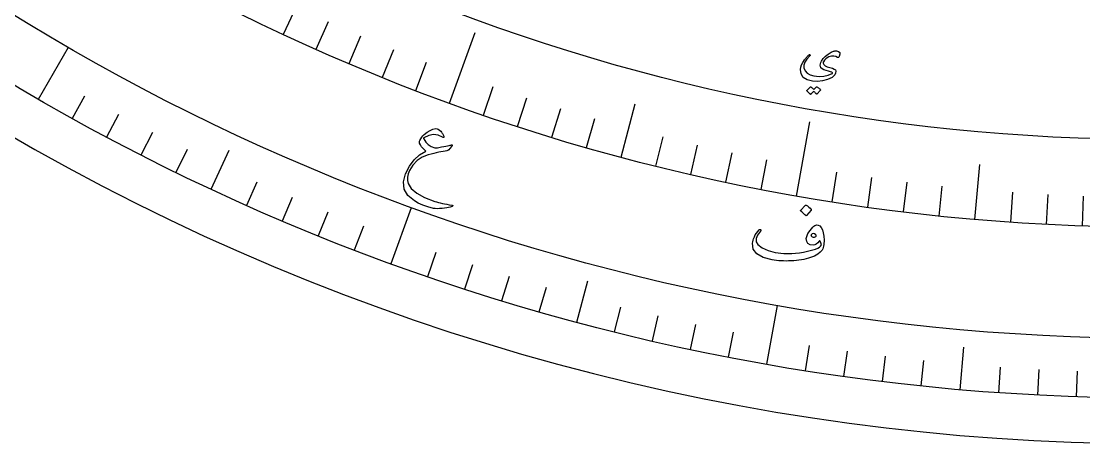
# Model space of a CAD drawing. Header units: millimetres. Extents: x -88 to 88, y -88 to 103.
# Drawn here: x -43.79 to -2.74, y -88 to -71.68 of the extents above; entities that cross this region are included whole.
import ezdxf

# ---------------------------------------------------------------- set-up
doc = ezdxf.new("R2010")
doc.units = ezdxf.units.MM
for name, color, linetype in [('CUT_OUTER', 1, 'Continuous'), ('ENGRAVE', 7, 'Continuous'), ('ENGRAVE_FINE', 8, 'Continuous'), ('TEXT', 5, 'Continuous')]:
    doc.layers.add(name, color=color, linetype=linetype)

msp = doc.modelspace()

# ---------------------------------------------------------------- linework, layer by layer
at = {"layer": 'CUT_OUTER'}
msp.add_arc((0, -0.0002), 87.9998, 179.223718, 0.304605, dxfattribs=at)
at = {"layer": 'ENGRAVE'}
for points in [[(-33.6573, -72.1784), (-32.7573, -70.2483)], [(-27.2385, -74.8371), (-26.2453, -72.1083)], [(-43.12, -74.686), (-41.965, -72.6855)], [(-20.6123, -76.9263), (-20.0612, -74.8693)], [(-13.8293, -78.4301), (-13.3251, -75.5702)], [(-36.4466, -78.16), (-35.7493, -76.6646)], [(-6.9411, -79.3369), (-6.7555, -77.2154)], [(-29.4958, -81.0391), (-28.7058, -78.8684)], [(-22.3206, -83.3014), (-21.8935, -81.7077)], [(-14.9754, -84.9298), (-14.5743, -82.6549)], [(-7.5163, -85.9118), (-7.3725, -84.2681)]]:
    msp.add_lwpolyline(points, dxfattribs=at)
for radius in [86.24, 86.24, 83.93, 79.64, 79.64, 76.252]:
    msp.add_circle((0, 0), radius, dxfattribs=at)
at = {"layer": 'ENGRAVE_FINE'}
for points in [[(-32.3925, -72.7548), (-31.92, -71.6936)], [(-31.1178, -73.309), (-30.664, -72.2397)], [(-29.8337, -73.8409), (-29.3985, -72.7639)], [(-28.5404, -74.3503), (-28.1241, -73.2659)], [(-25.9282, -75.3011), (-25.5501, -74.2028)], [(-41.81, -75.4272), (-41.33, -74.5613)], [(-24.6101, -75.7421), (-24.2512, -74.6374)], [(-23.2845, -76.1601), (-22.9449, -75.0493)], [(-40.4872, -76.1454), (-40.0225, -75.2713)], [(-21.9518, -76.5549), (-21.6316, -75.4383)], [(-39.1521, -76.8404), (-38.7027, -75.9583)], [(-19.2667, -77.2744), (-18.9856, -76.1473)], [(-37.8051, -77.512), (-37.3711, -76.6222)], [(-17.9151, -77.5988), (-17.6538, -76.467)], [(-16.5581, -77.8997), (-16.3166, -76.7635)], [(-15.196, -78.1768), (-14.9744, -77.0365)], [(-12.4584, -78.6595), (-12.2767, -77.5122)], [(-35.077, -78.7842), (-34.6743, -77.8798)], [(-11.0837, -78.8649), (-10.9221, -77.7147)], [(-9.7057, -79.0464), (-9.5641, -77.8934)], [(-8.3246, -79.2037), (-8.2032, -78.0485)], [(-5.5554, -79.446), (-5.4744, -78.2872)], [(-4.168, -79.5309), (-4.1072, -78.3708)], [(-33.6967, -79.3843), (-33.3098, -78.473)], [(-2.7794, -79.5915), (-2.7389, -78.4306)], [(-32.3061, -79.9603), (-31.9352, -79.0424)], [(-30.9057, -80.512), (-30.5509, -79.5877)], [(-28.077, -81.5415), (-27.7547, -80.6055)], [(-26.6496, -82.0191), (-26.3437, -81.0776)], [(-25.2141, -82.4717), (-24.9247, -81.525)], [(-23.771, -82.8992), (-23.4981, -81.9476)], [(-20.8633, -83.6783), (-20.6238, -82.7177)], [(-19.3998, -84.0297), (-19.1771, -83.065)], [(-17.9303, -84.3554), (-17.7245, -83.3871)], [(-16.4554, -84.6555), (-16.2665, -83.6837)], [(-13.4909, -85.1782), (-13.336, -84.2004)], [(-12.0023, -85.4007), (-11.8645, -84.4204)], [(-10.51, -85.5972), (-10.3894, -84.6146)], [(-9.0145, -85.7676), (-8.9111, -84.783)], [(-6.0158, -86.0299), (-5.9467, -85.0423)], [(-4.5135, -86.1218), (-4.4616, -85.1332)], [(-3.0097, -86.1875), (-2.9752, -85.1981)]]:
    msp.add_lwpolyline(points, dxfattribs=at)
at = {"layer": 'TEXT'}
for points in [[(-12.2454, -73.0741), (-12.3111, -73.0391), (-12.3885, -73.0251), (-12.4778, -73.0319), (-12.579, -73.0596), (-12.6458, -73.091), (-12.704, -73.1323), (-12.7537, -73.1832), (-12.795, -73.244), (-12.8002, -73.2567), (-12.8029, -73.2703), (-12.803, -73.285), (-12.8004, -73.3007), (-12.7742, -73.3527), (-12.7228, -73.3974), (-12.6461, -73.4348), (-12.5443, -73.4647), (-12.4435, -73.4931), (-12.3722, -73.5255), (-12.3305, -73.562), (-12.3184, -73.6027), (-12.3296, -73.6817), (-12.3569, -73.7492), (-12.4004, -73.805), (-12.4602, -73.8493), (-12.6406, -73.9313), (-12.827, -73.9822), (-13.0192, -74.002), (-13.2172, -73.9907), (-13.4261, -73.938), (-13.5727, -73.8463), (-13.6569, -73.7157), (-13.6787, -73.5466), (-13.6654, -73.4585), (-13.635, -73.3657), (-13.5877, -73.2684), (-13.5234, -73.1663), (-13.5025, -73.1385), (-13.4814, -73.1119), (-13.4601, -73.0863), (-13.4386, -73.062), (-13.4167, -73.0386), (-13.3944, -73.0162), (-13.3715, -72.9947), (-13.3481, -72.9741), (-13.3361, -72.966), (-13.3262, -72.9637), (-13.3185, -72.967), (-13.313, -72.9761), (-13.3108, -72.9865), (-13.3117, -72.9963), (-13.3154, -73.0056), (-13.3222, -73.0144), (-13.4366, -73.1407), (-13.5128, -73.2594), (-13.5503, -73.3709), (-13.5492, -73.475), (-13.5051, -73.5926), (-13.4254, -73.6844), (-13.31, -73.7503), (-13.1589, -73.7901), (-12.9598, -73.8094), (-12.7759, -73.8003), (-12.6074, -73.7629), (-12.4546, -73.6972), (-12.4451, -73.6911), (-12.4407, -73.6841), (-12.4414, -73.6762), (-12.4473, -73.6674), (-12.4741, -73.6485), (-12.5226, -73.6281), (-12.5928, -73.6061), (-12.6847, -73.5826), (-12.7775, -73.5546), (-12.846, -73.5202), (-12.8903, -73.4794), (-12.9103, -73.4324), (-12.9142, -73.3805), (-12.9085, -73.3278), (-12.8933, -73.2743), (-12.8685, -73.22), (-12.8008, -73.1166), (-12.7164, -73.0253), (-12.6151, -72.9459), (-12.4971, -72.8785), (-12.4662, -72.863), (-12.4365, -72.8501), (-12.4082, -72.8396), (-12.3811, -72.8318), (-12.3554, -72.8263), (-12.3311, -72.8231), (-12.3084, -72.8221), (-12.2871, -72.8233), (-12.2067, -72.8447), (-12.1626, -72.8891), (-12.1548, -72.9564), (-12.1834, -73.0468), (-12.1975, -73.0701), (-12.2126, -73.0824), (-12.2285, -73.0838), (-12.2454, -73.0741)], [(-13.0655, -74.2129), (-13.0623, -74.2107), (-13.0582, -74.2098), (-13.0532, -74.2101), (-13.0473, -74.2117), (-13.0272, -74.2234), (-13.0079, -74.2358), (-12.9894, -74.2489), (-12.9718, -74.2626), (-12.9549, -74.2772), (-12.9385, -74.2928), (-12.9228, -74.3095), (-12.9076, -74.3271), (-12.905, -74.3321), (-12.9043, -74.3371), (-12.9055, -74.342), (-12.9088, -74.3468), (-13.0424, -74.4922), (-13.0456, -74.4938), (-13.0499, -74.4931), (-13.0551, -74.4899), (-13.0613, -74.4844), (-13.0654, -74.4796), (-13.0723, -74.4728), (-13.0819, -74.4639), (-13.0942, -74.4531), (-13.1094, -74.4401), (-13.1276, -74.4248), (-13.1487, -74.4071), (-13.1729, -74.3871), (-13.2786, -74.4993), (-13.2831, -74.5025), (-13.2882, -74.5025), (-13.2939, -74.4994), (-13.3001, -74.4932), (-13.3055, -74.4878), (-13.3141, -74.4796), (-13.3258, -74.4686), (-13.3408, -74.4548), (-13.3591, -74.4382), (-13.3812, -74.4187), (-13.4069, -74.3963), (-13.4364, -74.371), (-13.4392, -74.3672), (-13.4401, -74.3637), (-13.4391, -74.3605), (-13.4362, -74.3577), (-13.3009, -74.2199), (-13.2977, -74.2177), (-13.2936, -74.2168), (-13.2886, -74.2172), (-13.2827, -74.2188), (-13.2654, -74.2279), (-13.2489, -74.2378), (-13.2331, -74.2486), (-13.218, -74.2603), (-13.2036, -74.2726), (-13.1898, -74.2856), (-13.1767, -74.299), (-13.1643, -74.3131)], [(-27.7754, -75.8249), (-27.7244, -75.8292), (-27.6743, -75.8483), (-27.625, -75.8824), (-27.5765, -75.9313), (-27.5531, -75.9602), (-27.5323, -75.9884), (-27.5139, -76.0158), (-27.4979, -76.0426), (-27.4844, -76.0686), (-27.4731, -76.0934), (-27.4643, -76.1172), (-27.4577, -76.14), (-27.4553, -76.1607), (-27.4627, -76.1703), (-27.48, -76.1687), (-27.507, -76.156), (-27.6801, -76.0797), (-27.8585, -76.0586), (-28.0427, -76.0925), (-28.233, -76.1815), (-28.2403, -76.1892), (-28.2436, -76.1988), (-28.243, -76.2102), (-28.2384, -76.2236), (-28.1601, -76.3453), (-28.0625, -76.4426), (-27.9456, -76.5155), (-27.8095, -76.5638), (-27.7833, -76.5678), (-27.7476, -76.5676), (-27.7024, -76.5633), (-27.6477, -76.5548), (-27.5463, -76.5339), (-27.4567, -76.5154), (-27.3791, -76.4993), (-27.3133, -76.4857), (-27.2594, -76.4745), (-27.2173, -76.4659), (-27.187, -76.4598), (-27.1686, -76.4562), (-27.1443, -76.457), (-27.1348, -76.4674), (-27.1399, -76.4873), (-27.1598, -76.5167), (-27.2223, -76.5902), (-27.2729, -76.6435), (-27.3118, -76.6765), (-27.3389, -76.6892), (-27.4108, -76.6966), (-27.4881, -76.7072), (-27.5706, -76.7212), (-27.6583, -76.7385), (-27.7514, -76.7591), (-27.8498, -76.783), (-27.9535, -76.8101), (-28.0626, -76.8404), (-28.2926, -76.9303), (-28.4909, -77.0616), (-28.6574, -77.2345), (-28.792, -77.4492), (-28.8414, -77.575), (-28.8647, -77.7003), (-28.8619, -77.8251), (-28.8329, -77.9495), (-28.7172, -78.1442), (-28.507, -78.3247), (-28.2023, -78.4903), (-27.8031, -78.6398), (-27.7396, -78.658), (-27.6709, -78.6763), (-27.5967, -78.6947), (-27.5173, -78.7133), (-27.4327, -78.7317), (-27.343, -78.7496), (-27.2482, -78.7671), (-27.1483, -78.7841), (-27.1315, -78.788), (-27.1197, -78.7931), (-27.1131, -78.7994), (-27.1116, -78.8069), (-27.1372, -78.8321), (-27.214, -78.8573), (-27.342, -78.8825), (-27.5213, -78.9072), (-27.6288, -78.9174), (-27.721, -78.9207), (-27.7978, -78.917), (-27.8594, -78.9065), (-28.0808, -78.8457), (-28.2773, -78.778), (-28.4489, -78.7035), (-28.5954, -78.6224), (-28.8493, -78.4088), (-28.9915, -78.1628), (-29.0224, -77.8853), (-28.9425, -77.5764), (-28.7918, -77.2769), (-28.6108, -77.0307), (-28.3999, -76.8374), (-28.1592, -76.6967), (-28.2493, -76.6089), (-28.3189, -76.5277), (-28.368, -76.4532), (-28.3965, -76.3853), (-28.4018, -76.3603), (-28.4023, -76.3348), (-28.398, -76.3091), (-28.3889, -76.283), (-28.3528, -76.2171), (-28.3125, -76.1571), (-28.2681, -76.1028), (-28.2195, -76.0543), (-28.105, -75.9628), (-27.9929, -75.894), (-27.883, -75.8481), (-27.7754, -75.8249)], [(-13.4883, -78.7823), (-13.4838, -78.779), (-13.4781, -78.7776), (-13.471, -78.778), (-13.4627, -78.7802), (-13.4073, -78.815), (-13.3562, -78.8548), (-13.3094, -78.8993), (-13.2669, -78.9488), (-13.2632, -78.9559), (-13.2621, -78.9625), (-13.2637, -78.9687), (-13.2681, -78.9744), (-13.4531, -79.1882), (-13.4595, -79.193), (-13.4666, -79.1931), (-13.4746, -79.1888), (-13.4834, -79.1798), (-13.491, -79.1721), (-13.5031, -79.1603), (-13.5196, -79.1446), (-13.5407, -79.1249), (-13.5665, -79.1011), (-13.5976, -79.0732), (-13.6339, -79.0411), (-13.6754, -79.0049), (-13.6807, -78.9991), (-13.683, -78.9939), (-13.6822, -78.9892), (-13.6783, -78.9851)], [(-13.055, -79.5448), (-12.9925, -79.5504), (-12.935, -79.5845), (-12.8825, -79.6472), (-12.835, -79.7384), (-12.7978, -79.853), (-12.7765, -79.986), (-12.7713, -80.1374), (-12.7821, -80.3071), (-12.79, -80.368), (-12.8031, -80.4237), (-12.8214, -80.4741), (-12.8448, -80.5192), (-12.9161, -80.6054), (-13.0144, -80.6828), (-13.1396, -80.7513), (-13.2919, -80.8108), (-13.3766, -80.836), (-13.4636, -80.8585), (-13.5528, -80.8783), (-13.6443, -80.8955), (-13.7382, -80.9099), (-13.8348, -80.9216), (-13.9339, -80.9305), (-14.0357, -80.9366), (-14.1376, -80.9402), (-14.2368, -80.9414), (-14.3334, -80.9404), (-14.4275, -80.9371), (-14.5191, -80.9313), (-14.6084, -80.9228), (-14.6953, -80.9116), (-14.78, -80.8977), (-15.1265, -80.8043), (-15.3674, -80.6644), (-15.5025, -80.4789), (-15.532, -80.2483), (-15.5244, -80.1976), (-15.5104, -80.1408), (-15.4899, -80.078), (-15.4631, -80.0091), (-15.4267, -79.9348), (-15.3827, -79.8643), (-15.331, -79.7978), (-15.2716, -79.7351), (-15.2633, -79.7282), (-15.2542, -79.7239), (-15.2444, -79.7221), (-15.2339, -79.7229), (-15.2242, -79.7262), (-15.2171, -79.7318), (-15.2124, -79.7398), (-15.2101, -79.7501), (-15.2102, -79.761), (-15.2124, -79.7707), (-15.2168, -79.7792), (-15.2235, -79.7864), (-15.3392, -79.9362), (-15.3945, -80.0725), (-15.3889, -80.1954), (-15.3224, -80.3048), (-15.1543, -80.4374), (-14.9309, -80.5386), (-14.6523, -80.6079), (-14.3187, -80.6448), (-14.1704, -80.6496), (-14.0207, -80.6472), (-13.8697, -80.6374), (-13.7174, -80.6203), (-13.564, -80.5959), (-13.4097, -80.5641), (-13.2547, -80.5249), (-13.0988, -80.4783), (-13.0149, -80.4466), (-12.9492, -80.4083), (-12.9018, -80.3634), (-12.8727, -80.3119), (-12.8776, -80.2725), (-12.8893, -80.2352), (-12.9077, -80.2001), (-12.9328, -80.167), (-12.9361, -80.1651), (-12.9407, -80.1666), (-12.9467, -80.1714), (-12.9541, -80.1797), (-13.0107, -80.245), (-13.07, -80.2913), (-13.1319, -80.3187), (-13.1963, -80.3271), (-13.3088, -80.3101), (-13.3897, -80.2628), (-13.439, -80.1853), (-13.4566, -80.0775), (-13.4409, -79.9877), (-13.3927, -79.8828), (-13.3121, -79.7627), (-13.1992, -79.6273), (-13.1654, -79.5949), (-13.1301, -79.5703), (-13.0933, -79.5536), (-13.055, -79.5448)], [(-13.0934, -79.9928), (-13.0796, -79.9805), (-13.074, -79.9669), (-13.0765, -79.952), (-13.0872, -79.9358), (-13.1346, -79.893), (-13.1799, -79.8771), (-13.2232, -79.888), (-13.2647, -79.9259), (-13.2714, -79.9384), (-13.2743, -79.95), (-13.2735, -79.9607), (-13.2689, -79.9703), (-13.2299, -80.0053), (-13.1876, -80.0208), (-13.1421, -80.0166), (-13.0934, -79.9928)]]:
    msp.add_lwpolyline(points, close=True, dxfattribs=at)

doc.saveas('drawing.dxf')
